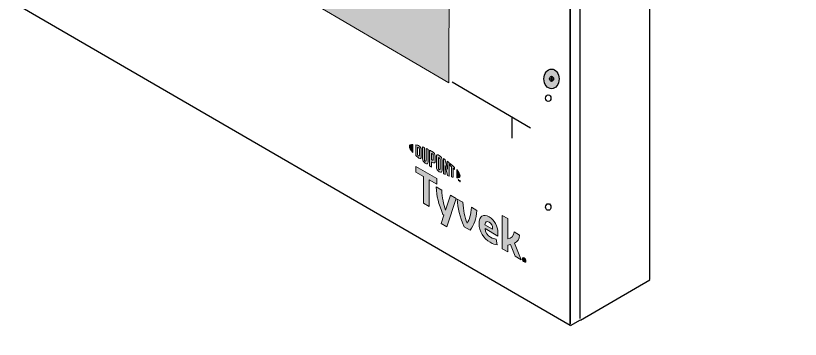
# Model space of a CAD drawing. Extents: x -1392 to 5791, y -3809 to 1722.
# Drawn here: x 4240.7 to 4621.2, y -3060.4 to -2903.6 of the extents above; entities that cross this region are included whole.
import ezdxf

# ---------------------------------------------------------------- set-up
doc = ezdxf.new("R2010")
doc.units = 0
doc.header["$MEASUREMENT"] = 0
for name, pattern in [('AI-Linetype-54', [27, 18, -9]), ('AI-Linetype-55', [13.504076, 9.002717, -4.501359]), ('AI-Linetype-56', [13.504076, 9.002717, -4.501359])]:
    doc.linetypes.add(name, pattern=pattern)
for name, color, linetype, lineweight in [('G-ANNO-TTLB', 7, 'Continuous', 0), ('No fasteners', 7, 'Continuous', 0), ('TYVEK', 7, 'Continuous', 0), ('WALL SCRATCH', 7, 'Continuous', 0), ('X-REF - TRACED', 7, 'Continuous', 0)]:
    doc.layers.add(name, color=color, linetype=linetype, lineweight=lineweight)

# ---------------------------------------------------------------- blocks, each defined once
blk = doc.blocks.new('Block_531')
at = {"layer": 'TYVEK', "color": 2, "lineweight": 25, "true_color": 0xffff00}
for points in [[(4313.33, -2927.31)], [(4427.76, -2992.14)]]:
    blk.add_lwpolyline(points, dxfattribs=at)
blk = doc.blocks.new('Block_532')
at = {"layer": 'TYVEK', "color": 1, "lineweight": 25, "true_color": 0xff0000}
for points in [[(4345.18, -2945.69)], [(4427.76, -2993.37)]]:
    blk.add_lwpolyline(points, dxfattribs=at)
blk = doc.blocks.new('Block_533')
at = {"layer": 'TYVEK', "color": 1, "lineweight": 25, "true_color": 0xff0000}
for points in [[(4294.62, -2907.53)], [(4294.62, -2923.96)]]:
    blk.add_lwpolyline(points, dxfattribs=at)
blk = doc.blocks.new('Block_534')
at = {"layer": 'TYVEK', "color": 1, "lineweight": 25, "true_color": 0xff0000}
for points in [[(4294.62, -2923.96)], [(4403.27, -2986.83)]]:
    blk.add_lwpolyline(points, dxfattribs=at)
blk = doc.blocks.new('Block_535')
at = {"layer": 'TYVEK', "color": 1, "lineweight": 25, "true_color": 0xff0000}
for points in [[(4345.18, -2945.69)], [(4427.76, -2993.37)]]:
    blk.add_lwpolyline(points, dxfattribs=at)
blk = doc.blocks.new('Block_536')
at = {"layer": 'TYVEK', "color": 18, "lineweight": 25, "true_color": 0x000000}
for points in [[(4400.98, -2805.53)], [(4400.98, -2976.97)]]:
    blk.add_lwpolyline(points, dxfattribs=at)
blk = doc.blocks.new('Block_537')
at = {"layer": 'TYVEK', "color": 4, "lineweight": 25, "true_color": 0x00ffff}
for points in [[(4365.73, -2932.46)], [(4427.78, -2968.23)]]:
    blk.add_lwpolyline(points, dxfattribs=at)
blk = doc.blocks.new('Block_538')
at = {"layer": 'TYVEK', "color": 4, "linetype": 'AI-Linetype-55', "lineweight": 25, "true_color": 0x00ffff}
blk.add_lwpolyline([(4448.73, -2980.02)], dxfattribs=at)
at = {"layer": 'TYVEK', "color": 4, "linetype": 'AI-Linetype-56', "lineweight": 25, "true_color": 0x00ffff}
blk.add_lwpolyline([(4427.78, -2991.99)], dxfattribs=at)
blk = doc.blocks.new('Block_539')
at = {"layer": 'TYVEK', "color": 4, "lineweight": 25, "true_color": 0x00ffff}
for points in [[(4365.73, -2932.46)], [(4345.42, -2944.07)]]:
    blk.add_lwpolyline(points, dxfattribs=at)
blk = doc.blocks.new('Block_540')
at = {"layer": 'TYVEK', "color": 4, "lineweight": 25, "true_color": 0x00ffff}
for points in [[(4453.9, -2968.25)], [(4453.9, -3001.68)]]:
    blk.add_lwpolyline(points, dxfattribs=at)
blk = doc.blocks.new('Block_542')
at = {"layer": 'TYVEK', "color": 4, "lineweight": 25, "true_color": 0x00ffff}
for points in [[(4313.53, -2927.13)], [(4427.78, -2991.99)]]:
    blk.add_lwpolyline(points, dxfattribs=at)
blk = doc.blocks.new('Block_543')
at = {"layer": 'TYVEK', "color": 2, "lineweight": 25, "true_color": 0xffff00}
for points in [[(4313.29, -2927.31)], [(4427.76, -2992.14)]]:
    blk.add_lwpolyline(points, dxfattribs=at)
blk = doc.blocks.new('Block_544')
at = {"layer": 'TYVEK', "color": 2, "lineweight": 25, "true_color": 0xffff00}
for points in [[(4318.21, -2924.52)], [(4427.46, -2987.6)]]:
    blk.add_lwpolyline(points, dxfattribs=at)
blk = doc.blocks.new('Block_545')
at = {"layer": 'TYVEK', "color": 1, "lineweight": 25, "true_color": 0xff0000}
for points in [[(4345.18, -2945.69)], [(4427.76, -2993.37)]]:
    blk.add_lwpolyline(points, dxfattribs=at)
blk = doc.blocks.new('Block_556')
at = {"layer": 'TYVEK', "true_color": 0x003b71, "transparency": 33554687}
h = blk.add_hatch(color=156, dxfattribs=at)
h.dxf.hatch_style = 2
edge = h.paths.add_edge_path()
edge.add_ellipse((4500.54, -2934.26), major_axis=(0, 4.78), ratio=0.766948, start_angle=0, end_angle=360)
at = {"layer": 'TYVEK', "color": 18, "lineweight": 25, "true_color": 0x000000}
for p, q in [((4500.54, -2932.99), (4500.54, -2935.46)), ((4499.56, -2934.23), (4501.51, -2934.23))]:
    blk.add_line(p, q, dxfattribs=at)
blk.add_lwpolyline([(4500.02, -2939.37)], dxfattribs=at)
for centre, major_axis, ratio in [((4500.54, -2934.26), (0, 4.78), 0.766948), ((4500.54, -2934.23), (0, 1.23), 0.788846)]:
    blk.add_ellipse(centre, major_axis=major_axis, ratio=ratio, dxfattribs=at)
blk = doc.blocks.new('Block_795')
at = {"layer": 'X-REF - TRACED', "true_color": 0x848484, "transparency": 33554687}
h = blk.add_hatch(color=252, dxfattribs=at)
h.dxf.hatch_style = 2
edge = h.paths.add_edge_path()
edge.add_spline(control_points=[(4431.62, -2966.95), (4431.62, -2967.67), (4432.23, -2968.7), (4433.3, -2969.9), (4433.3, -2969.9), (4433.3, -2965.96), (4433.3, -2965.96), (4432.23, -2965.92), (4431.62, -2966.23), (4431.62, -2966.95)], knot_values=[0, 0, 0, 0, 1, 1, 1, 2, 2, 2, 3, 3, 3, 3], degree=3, periodic=0)
h = blk.add_hatch(color=252, dxfattribs=at)
h.dxf.hatch_style = 2
edge = h.paths.add_edge_path()
edge.add_spline(control_points=[(4436.51, -2971.38), (4436.51, -2971.68), (4436.35, -2971.69), (4436.16, -2971.58), (4436.01, -2971.5), (4435.78, -2971.3), (4435.6, -2971.14), (4435.6, -2971.14), (4435.6, -2967.37), (4435.6, -2967.37), (4435.78, -2967.42), (4436.01, -2967.49), (4436.16, -2967.58), (4436.35, -2967.69), (4436.51, -2967.88), (4436.51, -2968.18), (4436.51, -2968.18), (4436.51, -2971.38), (4436.51, -2971.38)], knot_values=[0, 0, 0, 0, 1, 1, 1, 2, 2, 2, 3, 3, 3, 4, 4, 4, 5, 5, 5, 6, 6, 6, 6], degree=3, periodic=0)
edge = h.paths.add_edge_path()
edge.add_spline(control_points=[(4436.28, -2966.66), (4435.98, -2966.49), (4435.56, -2966.34), (4434.78, -2966.17), (4434.78, -2966.17), (4434.78, -2971.39), (4434.78, -2971.39), (4435.46, -2972.03), (4435.98, -2972.47), (4436.28, -2972.64), (4436.97, -2973.04), (4437.36, -2972.78), (4437.36, -2972.01), (4437.36, -2972.01), (4437.36, -2968.54), (4437.36, -2968.54), (4437.36, -2967.76), (4436.97, -2967.06), (4436.28, -2966.66)], knot_values=[0, 0, 0, 0, 1, 1, 1, 2, 2, 2, 3, 3, 3, 4, 4, 4, 5, 5, 5, 6, 6, 6, 6], degree=3, periodic=0)
h = blk.add_hatch(color=252, dxfattribs=at)
h.dxf.hatch_style = 2
edge = h.paths.add_edge_path()
edge.add_spline(control_points=[(4439.75, -2973.87), (4439.75, -2974.17), (4439.66, -2974.31), (4439.33, -2974.07), (4439.01, -2973.84), (4438.92, -2973.63), (4438.92, -2973.27), (4438.92, -2973.27), (4438.92, -2967.59), (4438.92, -2967.59), (4438.7, -2967.49), (4438.23, -2967.29), (4438.02, -2967.21), (4438.02, -2967.21), (4438.02, -2972.96), (4438.02, -2972.96), (4438.02, -2973.88), (4438.41, -2974.46), (4439.33, -2975.11), (4440.17, -2975.71), (4440.69, -2975.52), (4440.69, -2974.5), (4440.69, -2974.5), (4440.69, -2968.42), (4440.69, -2968.42), (4440.51, -2968.33), (4439.94, -2968.05), (4439.75, -2967.97), (4439.75, -2967.97), (4439.75, -2973.87), (4439.75, -2973.87)], knot_values=[0, 0, 0, 0, 1, 1, 1, 2, 2, 2, 3, 3, 3, 4, 4, 4, 5, 5, 5, 6, 6, 6, 7, 7, 7, 8, 8, 8, 9, 9, 9, 10, 10, 10, 10], degree=3, periodic=0)
h = blk.add_hatch(color=252, dxfattribs=at)
h.dxf.hatch_style = 2
edge = h.paths.add_edge_path()
edge.add_spline(control_points=[(4443.17, -2973.34), (4443.17, -2973.67), (4443.07, -2973.78), (4442.69, -2973.56), (4442.69, -2973.56), (4442.36, -2973.37), (4442.36, -2973.37), (4442.36, -2973.37), (4442.36, -2970.35), (4442.36, -2970.35), (4442.5, -2970.43), (4442.58, -2970.47), (4442.67, -2970.52), (4443.08, -2970.76), (4443.17, -2970.99), (4443.17, -2971.32), (4443.17, -2971.32), (4443.17, -2973.34), (4443.17, -2973.34)], knot_values=[0, 0, 0, 0, 1, 1, 1, 2, 2, 2, 3, 3, 3, 4, 4, 4, 5, 5, 5, 6, 6, 6, 6], degree=3, periodic=0)
edge = h.paths.add_edge_path()
edge.add_spline(control_points=[(4442.72, -2969.48), (4442.56, -2969.39), (4441.97, -2969.07), (4441.42, -2968.79), (4441.42, -2968.79), (4441.42, -2976.44), (4441.42, -2976.44), (4441.61, -2976.56), (4442.09, -2976.87), (4442.36, -2977.03), (4442.36, -2977.03), (4442.36, -2974.44), (4442.36, -2974.44), (4442.36, -2974.44), (4442.72, -2974.65), (4442.72, -2974.65), (4443.71, -2975.21), (4444.12, -2974.94), (4444.12, -2973.97), (4444.12, -2973.97), (4444.12, -2971.71), (4444.12, -2971.71), (4444.12, -2970.76), (4443.66, -2970.02), (4442.72, -2969.48)], knot_values=[0, 0, 0, 0, 1, 1, 1, 2, 2, 2, 3, 3, 3, 4, 4, 4, 5, 5, 5, 6, 6, 6, 7, 7, 7, 8, 8, 8, 8], degree=3, periodic=0)
h = blk.add_hatch(color=252, dxfattribs=at)
h.dxf.hatch_style = 2
edge = h.paths.add_edge_path()
edge.add_spline(control_points=[(4446.52, -2977.95), (4446.52, -2978.25), (4446.43, -2978.36), (4446.1, -2978.18), (4445.76, -2977.99), (4445.66, -2977.77), (4445.66, -2977.46), (4445.66, -2977.46), (4445.66, -2972.68), (4445.66, -2972.68), (4445.66, -2972.37), (4445.76, -2972.25), (4446.1, -2972.46), (4446.43, -2972.66), (4446.52, -2972.87), (4446.52, -2973.18), (4446.52, -2973.18), (4446.52, -2977.95), (4446.52, -2977.95)], knot_values=[0, 0, 0, 0, 1, 1, 1, 2, 2, 2, 3, 3, 3, 4, 4, 4, 5, 5, 5, 6, 6, 6, 6], degree=3, periodic=0)
edge = h.paths.add_edge_path()
edge.add_spline(control_points=[(4446.1, -2971.39), (4445.23, -2970.84), (4444.71, -2970.98), (4444.71, -2971.99), (4444.71, -2971.99), (4444.71, -2976.99), (4444.71, -2976.99), (4444.71, -2978.06), (4445.18, -2978.77), (4446.1, -2979.25), (4447, -2979.73), (4447.47, -2979.6), (4447.47, -2978.47), (4447.47, -2978.47), (4447.47, -2973.69), (4447.47, -2973.69), (4447.47, -2972.62), (4447.04, -2971.99), (4446.1, -2971.39)], knot_values=[0, 0, 0, 0, 1, 1, 1, 2, 2, 2, 3, 3, 3, 4, 4, 4, 5, 5, 5, 6, 6, 6, 6], degree=3, periodic=0)
h = blk.add_hatch(color=252, dxfattribs=at)
h.dxf.hatch_style = 2
edge = h.paths.add_edge_path()
edge.add_spline(control_points=[(4450.07, -2977.94), (4450.07, -2977.94), (4449.03, -2973.45), (4449.03, -2973.45), (4448.75, -2973.25), (4448.4, -2973.01), (4448.14, -2972.83), (4448.14, -2972.83), (4448.14, -2980.17), (4448.14, -2980.17), (4448.33, -2980.26), (4448.8, -2980.47), (4449.04, -2980.57), (4449.04, -2980.57), (4448.97, -2976.2), (4448.97, -2976.2), (4448.97, -2976.2), (4450.07, -2981), (4450.07, -2981), (4450.3, -2981.09), (4450.65, -2981.22), (4450.87, -2981.3), (4450.87, -2981.3), (4450.87, -2974.85), (4450.87, -2974.85), (4450.64, -2974.66), (4450.21, -2974.33), (4450.01, -2974.18), (4450.01, -2974.18), (4450.07, -2977.94), (4450.07, -2977.94)], knot_values=[0, 0, 0, 0, 1, 1, 1, 2, 2, 2, 3, 3, 3, 4, 4, 4, 5, 5, 5, 6, 6, 6, 7, 7, 7, 8, 8, 8, 9, 9, 9, 10, 10, 10, 10], degree=3, periodic=0)
h = blk.add_hatch(color=252, dxfattribs=at)
h.dxf.hatch_style = 2
edge = h.paths.add_edge_path()
edge.add_spline(control_points=[(4451.33, -2976.24), (4451.57, -2976.42), (4451.8, -2976.61), (4452.02, -2976.79), (4452.02, -2976.79), (4452.02, -2981.68), (4452.02, -2981.68), (4452.22, -2981.74), (4452.6, -2981.85), (4452.86, -2981.91), (4452.86, -2981.91), (4452.86, -2977.51), (4452.86, -2977.51), (4453.1, -2977.72), (4453.33, -2977.93), (4453.54, -2978.12), (4453.54, -2978.12), (4453.54, -2977.18), (4453.54, -2977.18), (4452.88, -2976.53), (4452.17, -2975.9), (4451.33, -2975.22), (4451.33, -2975.22), (4451.33, -2976.24), (4451.33, -2976.24)], knot_values=[0, 0, 0, 0, 1, 1, 1, 2, 2, 2, 3, 3, 3, 4, 4, 4, 5, 5, 5, 6, 6, 6, 7, 7, 7, 8, 8, 8, 8], degree=3, periodic=0)
h = blk.add_hatch(color=252, dxfattribs=at)
h.dxf.hatch_style = 2
edge = h.paths.add_edge_path()
edge.add_spline(control_points=[(4456.23, -2981.16), (4456.23, -2981.88), (4455.62, -2982.2), (4454.55, -2982.17), (4454.55, -2982.17), (4454.55, -2978.22), (4454.55, -2978.22), (4455.62, -2979.42), (4456.23, -2980.44), (4456.23, -2981.16)], knot_values=[0, 0, 0, 0, 1, 1, 1, 2, 2, 2, 3, 3, 3, 3], degree=3, periodic=0)
h = blk.add_hatch(color=252, dxfattribs=at)
h.dxf.hatch_style = 2
edge = h.paths.add_edge_path()
edge.add_spline(control_points=[(4455.73, -2983.24), (4455.73, -2983.24), (4455.83, -2983.3), (4455.83, -2983.3), (4455.83, -2983.3), (4455.98, -2983.66), (4455.98, -2983.66), (4455.98, -2983.66), (4456.13, -2983.47), (4456.13, -2983.47), (4456.13, -2983.47), (4456.23, -2983.53), (4456.23, -2983.53), (4456.23, -2983.53), (4456.23, -2984.1), (4456.23, -2984.1), (4456.23, -2984.1), (4456.14, -2984.05), (4456.14, -2984.05), (4456.14, -2984.05), (4456.14, -2983.64), (4456.14, -2983.64), (4456.14, -2983.64), (4455.99, -2983.82), (4455.99, -2983.82), (4455.99, -2983.82), (4455.98, -2983.82), (4455.98, -2983.82), (4455.98, -2983.82), (4455.82, -2983.46), (4455.82, -2983.46), (4455.82, -2983.46), (4455.82, -2983.86), (4455.82, -2983.86), (4455.82, -2983.86), (4455.73, -2983.81), (4455.73, -2983.81), (4455.73, -2983.81), (4455.73, -2983.24), (4455.73, -2983.24)], knot_values=[0, 0, 0, 0, 1, 1, 1, 2, 2, 2, 3, 3, 3, 4, 4, 4, 5, 5, 5, 6, 6, 6, 7, 7, 7, 8, 8, 8, 9, 9, 9, 10, 10, 10, 11, 11, 11, 12, 12, 12, 13, 13, 13, 13], degree=3, periodic=0)
edge = h.paths.add_edge_path()
edge.add_spline(control_points=[(4455.38, -2983.14), (4455.38, -2983.14), (4455.22, -2983.05), (4455.22, -2983.05), (4455.22, -2983.05), (4455.22, -2982.95), (4455.22, -2982.95), (4455.22, -2982.95), (4455.62, -2983.18), (4455.62, -2983.18), (4455.62, -2983.18), (4455.62, -2983.28), (4455.62, -2983.28), (4455.62, -2983.28), (4455.47, -2983.19), (4455.47, -2983.19), (4455.47, -2983.19), (4455.47, -2983.66), (4455.47, -2983.66), (4455.47, -2983.66), (4455.38, -2983.61), (4455.38, -2983.61), (4455.38, -2983.61), (4455.38, -2983.14), (4455.38, -2983.14)], knot_values=[0, 0, 0, 0, 1, 1, 1, 2, 2, 2, 3, 3, 3, 4, 4, 4, 5, 5, 5, 6, 6, 6, 7, 7, 7, 8, 8, 8, 8], degree=3, periodic=0)
at = {"layer": 'X-REF - TRACED'}
for points, knots in [([(4431.62, -2966.95), (4431.62, -2967.67), (4432.23, -2968.7), (4433.3, -2969.9), (4433.3, -2969.9), (4433.3, -2965.96), (4433.3, -2965.96), (4432.23, -2965.92), (4431.62, -2966.23), (4431.62, -2966.95)], [0, 0, 0, 0, 1, 1, 1, 2, 2, 2, 3, 3, 3, 3]), ([(4436.28, -2966.66), (4435.98, -2966.49), (4435.56, -2966.34), (4434.78, -2966.17), (4434.78, -2966.17), (4434.78, -2971.39), (4434.78, -2971.39), (4435.46, -2972.03), (4435.98, -2972.47), (4436.28, -2972.64), (4436.97, -2973.04), (4437.36, -2972.78), (4437.36, -2972.01), (4437.36, -2972.01), (4437.36, -2968.54), (4437.36, -2968.54), (4437.36, -2967.76), (4436.97, -2967.06), (4436.28, -2966.66)], [0, 0, 0, 0, 1, 1, 1, 2, 2, 2, 3, 3, 3, 4, 4, 4, 5, 5, 5, 6, 6, 6, 6]), ([(4439.75, -2973.87), (4439.75, -2974.17), (4439.66, -2974.31), (4439.33, -2974.07), (4439.01, -2973.84), (4438.92, -2973.63), (4438.92, -2973.27), (4438.92, -2973.27), (4438.92, -2967.59), (4438.92, -2967.59), (4438.7, -2967.49), (4438.23, -2967.29), (4438.02, -2967.21), (4438.02, -2967.21), (4438.02, -2972.96), (4438.02, -2972.96), (4438.02, -2973.88), (4438.41, -2974.46), (4439.33, -2975.11), (4440.17, -2975.71), (4440.69, -2975.52), (4440.69, -2974.5), (4440.69, -2974.5), (4440.69, -2968.42), (4440.69, -2968.42), (4440.51, -2968.33), (4439.94, -2968.05), (4439.75, -2967.97), (4439.75, -2967.97), (4439.75, -2973.87), (4439.75, -2973.87)], [0, 0, 0, 0, 1, 1, 1, 2, 2, 2, 3, 3, 3, 4, 4, 4, 5, 5, 5, 6, 6, 6, 7, 7, 7, 8, 8, 8, 9, 9, 9, 10, 10, 10, 10]), ([(4436.51, -2971.38), (4436.51, -2971.68), (4436.35, -2971.69), (4436.16, -2971.58), (4436.01, -2971.5), (4435.78, -2971.3), (4435.6, -2971.14), (4435.6, -2971.14), (4435.6, -2967.37), (4435.6, -2967.37), (4435.78, -2967.42), (4436.01, -2967.49), (4436.16, -2967.58), (4436.35, -2967.69), (4436.51, -2967.88), (4436.51, -2968.18), (4436.51, -2968.18), (4436.51, -2971.38), (4436.51, -2971.38)], [0, 0, 0, 0, 1, 1, 1, 2, 2, 2, 3, 3, 3, 4, 4, 4, 5, 5, 5, 6, 6, 6, 6]), ([(4442.72, -2969.48), (4442.56, -2969.39), (4441.97, -2969.07), (4441.42, -2968.79), (4441.42, -2968.79), (4441.42, -2976.44), (4441.42, -2976.44), (4441.61, -2976.56), (4442.09, -2976.87), (4442.36, -2977.03), (4442.36, -2977.03), (4442.36, -2974.44), (4442.36, -2974.44), (4442.36, -2974.44), (4442.72, -2974.65), (4442.72, -2974.65), (4443.71, -2975.21), (4444.12, -2974.94), (4444.12, -2973.97), (4444.12, -2973.97), (4444.12, -2971.71), (4444.12, -2971.71), (4444.12, -2970.76), (4443.66, -2970.02), (4442.72, -2969.48)], [0, 0, 0, 0, 1, 1, 1, 2, 2, 2, 3, 3, 3, 4, 4, 4, 5, 5, 5, 6, 6, 6, 7, 7, 7, 8, 8, 8, 8]), ([(4443.17, -2973.34), (4443.17, -2973.67), (4443.07, -2973.78), (4442.69, -2973.56), (4442.69, -2973.56), (4442.36, -2973.37), (4442.36, -2973.37), (4442.36, -2973.37), (4442.36, -2970.35), (4442.36, -2970.35), (4442.5, -2970.43), (4442.58, -2970.47), (4442.67, -2970.52), (4443.08, -2970.76), (4443.17, -2970.99), (4443.17, -2971.32), (4443.17, -2971.32), (4443.17, -2973.34), (4443.17, -2973.34)], [0, 0, 0, 0, 1, 1, 1, 2, 2, 2, 3, 3, 3, 4, 4, 4, 5, 5, 5, 6, 6, 6, 6]), ([(4446.1, -2971.39), (4445.23, -2970.84), (4444.71, -2970.98), (4444.71, -2971.99), (4444.71, -2971.99), (4444.71, -2976.99), (4444.71, -2976.99), (4444.71, -2978.06), (4445.18, -2978.77), (4446.1, -2979.25), (4447, -2979.73), (4447.47, -2979.6), (4447.47, -2978.47), (4447.47, -2978.47), (4447.47, -2973.69), (4447.47, -2973.69), (4447.47, -2972.62), (4447.04, -2971.99), (4446.1, -2971.39)], [0, 0, 0, 0, 1, 1, 1, 2, 2, 2, 3, 3, 3, 4, 4, 4, 5, 5, 5, 6, 6, 6, 6]), ([(4446.52, -2977.95), (4446.52, -2978.25), (4446.43, -2978.36), (4446.1, -2978.18), (4445.76, -2977.99), (4445.66, -2977.77), (4445.66, -2977.46), (4445.66, -2977.46), (4445.66, -2972.68), (4445.66, -2972.68), (4445.66, -2972.37), (4445.76, -2972.25), (4446.1, -2972.46), (4446.43, -2972.66), (4446.52, -2972.87), (4446.52, -2973.18), (4446.52, -2973.18), (4446.52, -2977.95), (4446.52, -2977.95)], [0, 0, 0, 0, 1, 1, 1, 2, 2, 2, 3, 3, 3, 4, 4, 4, 5, 5, 5, 6, 6, 6, 6]), ([(4450.07, -2977.94), (4450.07, -2977.94), (4449.03, -2973.45), (4449.03, -2973.45), (4448.75, -2973.25), (4448.4, -2973.01), (4448.14, -2972.83), (4448.14, -2972.83), (4448.14, -2980.17), (4448.14, -2980.17), (4448.33, -2980.26), (4448.8, -2980.47), (4449.04, -2980.57), (4449.04, -2980.57), (4448.97, -2976.2), (4448.97, -2976.2), (4448.97, -2976.2), (4450.07, -2981), (4450.07, -2981), (4450.3, -2981.09), (4450.65, -2981.22), (4450.87, -2981.3), (4450.87, -2981.3), (4450.87, -2974.85), (4450.87, -2974.85), (4450.64, -2974.66), (4450.21, -2974.33), (4450.01, -2974.18), (4450.01, -2974.18), (4450.07, -2977.94), (4450.07, -2977.94)], [0, 0, 0, 0, 1, 1, 1, 2, 2, 2, 3, 3, 3, 4, 4, 4, 5, 5, 5, 6, 6, 6, 7, 7, 7, 8, 8, 8, 9, 9, 9, 10, 10, 10, 10]), ([(4451.33, -2976.24), (4451.57, -2976.42), (4451.8, -2976.61), (4452.02, -2976.79), (4452.02, -2976.79), (4452.02, -2981.68), (4452.02, -2981.68), (4452.22, -2981.74), (4452.6, -2981.85), (4452.86, -2981.91), (4452.86, -2981.91), (4452.86, -2977.51), (4452.86, -2977.51), (4453.1, -2977.72), (4453.33, -2977.93), (4453.54, -2978.12), (4453.54, -2978.12), (4453.54, -2977.18), (4453.54, -2977.18), (4452.88, -2976.53), (4452.17, -2975.9), (4451.33, -2975.22), (4451.33, -2975.22), (4451.33, -2976.24), (4451.33, -2976.24)], [0, 0, 0, 0, 1, 1, 1, 2, 2, 2, 3, 3, 3, 4, 4, 4, 5, 5, 5, 6, 6, 6, 7, 7, 7, 8, 8, 8, 8]), ([(4456.23, -2981.16), (4456.23, -2981.88), (4455.62, -2982.2), (4454.55, -2982.17), (4454.55, -2982.17), (4454.55, -2978.22), (4454.55, -2978.22), (4455.62, -2979.42), (4456.23, -2980.44), (4456.23, -2981.16)], [0, 0, 0, 0, 1, 1, 1, 2, 2, 2, 3, 3, 3, 3]), ([(4455.38, -2983.14), (4455.38, -2983.14), (4455.22, -2983.05), (4455.22, -2983.05), (4455.22, -2983.05), (4455.22, -2982.95), (4455.22, -2982.95), (4455.22, -2982.95), (4455.62, -2983.18), (4455.62, -2983.18), (4455.62, -2983.18), (4455.62, -2983.28), (4455.62, -2983.28), (4455.62, -2983.28), (4455.47, -2983.19), (4455.47, -2983.19), (4455.47, -2983.19), (4455.47, -2983.66), (4455.47, -2983.66), (4455.47, -2983.66), (4455.38, -2983.61), (4455.38, -2983.61), (4455.38, -2983.61), (4455.38, -2983.14), (4455.38, -2983.14)], [0, 0, 0, 0, 1, 1, 1, 2, 2, 2, 3, 3, 3, 4, 4, 4, 5, 5, 5, 6, 6, 6, 7, 7, 7, 8, 8, 8, 8]), ([(4455.73, -2983.24), (4455.73, -2983.24), (4455.83, -2983.3), (4455.83, -2983.3), (4455.83, -2983.3), (4455.98, -2983.66), (4455.98, -2983.66), (4455.98, -2983.66), (4456.13, -2983.47), (4456.13, -2983.47), (4456.13, -2983.47), (4456.23, -2983.53), (4456.23, -2983.53), (4456.23, -2983.53), (4456.23, -2984.1), (4456.23, -2984.1), (4456.23, -2984.1), (4456.14, -2984.05), (4456.14, -2984.05), (4456.14, -2984.05), (4456.14, -2983.64), (4456.14, -2983.64), (4456.14, -2983.64), (4455.99, -2983.82), (4455.99, -2983.82), (4455.99, -2983.82), (4455.98, -2983.82), (4455.98, -2983.82), (4455.98, -2983.82), (4455.82, -2983.46), (4455.82, -2983.46), (4455.82, -2983.46), (4455.82, -2983.86), (4455.82, -2983.86), (4455.82, -2983.86), (4455.73, -2983.81), (4455.73, -2983.81), (4455.73, -2983.81), (4455.73, -2983.24), (4455.73, -2983.24)], [0, 0, 0, 0, 1, 1, 1, 2, 2, 2, 3, 3, 3, 4, 4, 4, 5, 5, 5, 6, 6, 6, 7, 7, 7, 8, 8, 8, 9, 9, 9, 10, 10, 10, 11, 11, 11, 12, 12, 12, 13, 13, 13, 13])]:
    blk.add_open_spline(points, degree=3, knots=knots, dxfattribs=at)
blk = doc.blocks.new('Block_799')
at = {"layer": 'X-REF - TRACED', "true_color": 0x848484, "transparency": 33554687}
h = blk.add_hatch(color=252, dxfattribs=at)
h.dxf.hatch_style = 2
h.paths.add_polyline_path([(4444.88, -2982.48), (4434.78, -2976.65), (4434.78, -2979.4), (4438.43, -2981.5), (4438.43, -2994.5), (4441.23, -2996.12), (4441.23, -2983.12), (4444.88, -2985.23)])
h = blk.add_hatch(color=252, dxfattribs=at)
h.dxf.hatch_style = 2
edge = h.paths.add_edge_path()
edge.add_spline(control_points=[(4461.67, -2996.43), (4461.49, -3000.17), (4460.75, -3002.35), (4459.59, -3004.22), (4458.47, -3001.04), (4457.75, -2998.01), (4457.53, -2994.04), (4457.53, -2994.04), (4454.8, -2992.46), (4454.8, -2992.46), (4455.1, -2997.15), (4455.98, -3000.56), (4458.1, -3005.86), (4458.1, -3005.86), (4461.1, -3007.59), (4461.1, -3007.59), (4463.14, -3004.7), (4463.98, -3002.28), (4464.38, -2997.99), (4464.38, -2997.99), (4461.67, -2996.43), (4461.67, -2996.43)], knot_values=[0, 0, 0, 0, 1, 1, 1, 2, 2, 2, 3, 3, 3, 4, 4, 4, 5, 5, 5, 6, 6, 6, 7, 7, 7, 7], degree=3, periodic=0)
h = blk.add_hatch(color=252, dxfattribs=at)
h.dxf.hatch_style = 2
edge = h.paths.add_edge_path()
edge.add_spline(control_points=[(4468.24, -3004.88), (4468.24, -3004.88), (4471.97, -3007.03), (4471.97, -3007.03), (4471.97, -3007.03), (4471.97, -3006.76), (4471.97, -3006.76), (4471.97, -3005.5), (4471.38, -3004.24), (4470.3, -3003.61), (4469.16, -3002.96), (4468.42, -3003.45), (4468.24, -3004.88)], knot_values=[0, 0, 0, 0, 1, 1, 1, 2, 2, 2, 3, 3, 3, 4, 4, 4, 4], degree=3, periodic=0)
edge = h.paths.add_edge_path()
edge.add_spline(control_points=[(4474.18, -3014.65), (4473.32, -3014.6), (4472.04, -3014.18), (4470.75, -3013.43), (4467.59, -3011.61), (4465.43, -3008.07), (4465.43, -3004.34), (4465.43, -3000.76), (4467.42, -2999.48), (4470.3, -3001.14), (4472.87, -3002.62), (4474.55, -3005.69), (4474.55, -3008.7), (4474.55, -3009.38), (4474.52, -3009.94), (4474.48, -3010.37), (4474.48, -3010.37), (4468.28, -3006.79), (4468.28, -3006.79), (4468.53, -3008.73), (4469.46, -3010.07), (4471.02, -3010.98), (4471.99, -3011.54), (4472.91, -3011.82), (4473.75, -3011.9), (4473.75, -3011.9), (4474.18, -3014.65), (4474.18, -3014.65)], knot_values=[0, 0, 0, 0, 1, 1, 1, 2, 2, 2, 3, 3, 3, 4, 4, 4, 5, 5, 5, 6, 6, 6, 7, 7, 7, 8, 8, 8, 9, 9, 9, 9], degree=3, periodic=0)
h = blk.add_hatch(color=252, dxfattribs=at)
h.dxf.hatch_style = 2
edge = h.paths.add_edge_path()
edge.add_spline(control_points=[(4482.58, -3013.85), (4482.58, -3013.85), (4485.83, -3021.87), (4485.83, -3021.87), (4485.83, -3021.87), (4482.89, -3020.17), (4482.89, -3020.17), (4482.89, -3020.17), (4480.64, -3014.48), (4480.64, -3014.48), (4480.22, -3014.58), (4479.79, -3014.67), (4479.32, -3014.74), (4479.32, -3014.74), (4479.32, -3018.11), (4479.32, -3018.11), (4479.32, -3018.11), (4476.61, -3016.55), (4476.61, -3016.55), (4476.61, -3016.55), (4476.61, -3000.42), (4476.61, -3000.42), (4476.61, -3000.42), (4479.32, -3001.83), (4479.32, -3001.83), (4479.32, -3001.83), (4479.32, -3011.75), (4479.32, -3011.75), (4481.16, -3011.44), (4482.07, -3010.39), (4482.38, -3008.39), (4482.38, -3008.39), (4485.07, -3009.94), (4485.07, -3009.94), (4485.01, -3011.84), (4484.15, -3013.07), (4482.58, -3013.85)], knot_values=[0, 0, 0, 0, 1, 1, 1, 2, 2, 2, 3, 3, 3, 4, 4, 4, 5, 5, 5, 6, 6, 6, 7, 7, 7, 8, 8, 8, 9, 9, 9, 10, 10, 10, 11, 11, 11, 12, 12, 12, 12], degree=3, periodic=0)
at = {"layer": 'X-REF - TRACED'}
blk.add_lwpolyline([(4444.88, -2982.48), (4434.78, -2976.65), (4434.78, -2979.4), (4438.43, -2981.5), (4438.43, -2994.5), (4441.23, -2996.12), (4441.23, -2983.12), (4444.88, -2985.23)], close=True, dxfattribs=at)
for points, knots in [([(4461.67, -2996.43), (4461.49, -3000.17), (4460.75, -3002.35), (4459.59, -3004.22), (4458.47, -3001.04), (4457.75, -2998.01), (4457.53, -2994.04), (4457.53, -2994.04), (4454.8, -2992.46), (4454.8, -2992.46), (4455.1, -2997.15), (4455.98, -3000.56), (4458.1, -3005.86), (4458.1, -3005.86), (4461.1, -3007.59), (4461.1, -3007.59), (4463.14, -3004.7), (4463.98, -3002.28), (4464.38, -2997.99), (4464.38, -2997.99), (4461.67, -2996.43), (4461.67, -2996.43)], [0, 0, 0, 0, 1, 1, 1, 2, 2, 2, 3, 3, 3, 4, 4, 4, 5, 5, 5, 6, 6, 6, 7, 7, 7, 7]), ([(4474.18, -3014.65), (4473.32, -3014.6), (4472.04, -3014.18), (4470.75, -3013.43), (4467.59, -3011.61), (4465.43, -3008.07), (4465.43, -3004.34), (4465.43, -3000.76), (4467.42, -2999.48), (4470.3, -3001.14), (4472.87, -3002.62), (4474.55, -3005.69), (4474.55, -3008.7), (4474.55, -3009.38), (4474.52, -3009.94), (4474.48, -3010.37), (4474.48, -3010.37), (4468.28, -3006.79), (4468.28, -3006.79), (4468.53, -3008.73), (4469.46, -3010.07), (4471.02, -3010.98), (4471.99, -3011.54), (4472.91, -3011.82), (4473.75, -3011.9), (4473.75, -3011.9), (4474.18, -3014.65), (4474.18, -3014.65)], [0, 0, 0, 0, 1, 1, 1, 2, 2, 2, 3, 3, 3, 4, 4, 4, 5, 5, 5, 6, 6, 6, 7, 7, 7, 8, 8, 8, 9, 9, 9, 9]), ([(4482.58, -3013.85), (4482.58, -3013.85), (4485.83, -3021.87), (4485.83, -3021.87), (4485.83, -3021.87), (4482.89, -3020.17), (4482.89, -3020.17), (4482.89, -3020.17), (4480.64, -3014.48), (4480.64, -3014.48), (4480.22, -3014.58), (4479.79, -3014.67), (4479.32, -3014.74), (4479.32, -3014.74), (4479.32, -3018.11), (4479.32, -3018.11), (4479.32, -3018.11), (4476.61, -3016.55), (4476.61, -3016.55), (4476.61, -3016.55), (4476.61, -3000.42), (4476.61, -3000.42), (4476.61, -3000.42), (4479.32, -3001.83), (4479.32, -3001.83), (4479.32, -3001.83), (4479.32, -3011.75), (4479.32, -3011.75), (4481.16, -3011.44), (4482.07, -3010.39), (4482.38, -3008.39), (4482.38, -3008.39), (4485.07, -3009.94), (4485.07, -3009.94), (4485.01, -3011.84), (4484.15, -3013.07), (4482.58, -3013.85)], [0, 0, 0, 0, 1, 1, 1, 2, 2, 2, 3, 3, 3, 4, 4, 4, 5, 5, 5, 6, 6, 6, 7, 7, 7, 8, 8, 8, 9, 9, 9, 10, 10, 10, 11, 11, 11, 12, 12, 12, 12]), ([(4468.24, -3004.88), (4468.24, -3004.88), (4471.97, -3007.03), (4471.97, -3007.03), (4471.97, -3007.03), (4471.97, -3006.76), (4471.97, -3006.76), (4471.97, -3005.5), (4471.38, -3004.24), (4470.3, -3003.61), (4469.16, -3002.96), (4468.42, -3003.45), (4468.24, -3004.88)], [0, 0, 0, 0, 1, 1, 1, 2, 2, 2, 3, 3, 3, 4, 4, 4, 4])]:
    blk.add_open_spline(points, degree=3, knots=knots, dxfattribs=at)
blk = doc.blocks.new('Block_798')
at = {"layer": 'X-REF - TRACED', "true_color": 0x848484, "transparency": 33554687}
h = blk.add_hatch(color=252, dxfattribs=at)
h.dxf.hatch_style = 2
edge = h.paths.add_edge_path()
edge.add_spline(control_points=[(4451.62, -2990.62), (4451.62, -2990.62), (4449.19, -2997.87), (4449.19, -2997.87), (4448.15, -2994.84), (4447.48, -2991.91), (4447.28, -2988.12), (4447.28, -2988.12), (4444.55, -2986.54), (4444.55, -2986.54), (4444.84, -2991.23), (4445.73, -2994.64), (4447.85, -2999.94), (4447.85, -2999.94), (4448.39, -3000.25), (4448.39, -3000.25), (4448.39, -3000.25), (4447, -3004.39), (4447, -3004.39), (4447, -3004.39), (4449.71, -3005.96), (4449.71, -3005.96), (4449.71, -3005.96), (4454.32, -2992.19), (4454.32, -2992.19), (4454.32, -2992.19), (4451.62, -2990.62), (4451.62, -2990.62)], knot_values=[0, 0, 0, 0, 1, 1, 1, 2, 2, 2, 3, 3, 3, 4, 4, 4, 5, 5, 5, 6, 6, 6, 7, 7, 7, 8, 8, 8, 9, 9, 9, 9], degree=3, periodic=0)
at = {"layer": 'X-REF - TRACED'}
blk.add_open_spline([(4451.62, -2990.62), (4451.62, -2990.62), (4449.19, -2997.87), (4449.19, -2997.87), (4448.15, -2994.84), (4447.48, -2991.91), (4447.28, -2988.12), (4447.28, -2988.12), (4444.55, -2986.54), (4444.55, -2986.54), (4444.84, -2991.23), (4445.73, -2994.64), (4447.85, -2999.94), (4447.85, -2999.94), (4448.39, -3000.25), (4448.39, -3000.25), (4448.39, -3000.25), (4447, -3004.39), (4447, -3004.39), (4447, -3004.39), (4449.71, -3005.96), (4449.71, -3005.96), (4449.71, -3005.96), (4454.32, -2992.19), (4454.32, -2992.19), (4454.32, -2992.19), (4451.62, -2990.62), (4451.62, -2990.62)], degree=3, knots=[0, 0, 0, 0, 1, 1, 1, 2, 2, 2, 3, 3, 3, 4, 4, 4, 5, 5, 5, 6, 6, 6, 7, 7, 7, 8, 8, 8, 9, 9, 9, 9], dxfattribs=at)
blk.add_blockref('Block_799', (0, 0), dxfattribs=at)
blk = doc.blocks.new('Block_800')
at = {"layer": 'X-REF - TRACED', "true_color": 0x848484, "transparency": 33554687}
h = blk.add_hatch(color=252, dxfattribs=at)
h.dxf.hatch_style = 2
edge = h.paths.add_edge_path()
edge.add_spline(control_points=[(4487.13, -3021.56), (4487.13, -3021.56), (4487.13, -3021.85), (4487.13, -3021.85), (4487.13, -3021.85), (4487.24, -3021.92), (4487.24, -3021.92), (4487.35, -3021.98), (4487.41, -3021.98), (4487.41, -3021.87), (4487.41, -3021.76), (4487.35, -3021.69), (4487.24, -3021.62), (4487.24, -3021.62), (4487.13, -3021.56), (4487.13, -3021.56)], knot_values=[0, 0, 0, 0, 1, 1, 1, 2, 2, 2, 3, 3, 3, 4, 4, 4, 5, 5, 5, 5], degree=3, periodic=0)
edge = h.paths.add_edge_path()
edge.add_spline(control_points=[(4486.94, -3021.26), (4486.94, -3021.26), (4487.24, -3021.44), (4487.24, -3021.44), (4487.48, -3021.57), (4487.6, -3021.77), (4487.6, -3021.97), (4487.6, -3022.12), (4487.54, -3022.19), (4487.42, -3022.17), (4487.48, -3022.33), (4487.56, -3022.5), (4487.66, -3022.69), (4487.66, -3022.69), (4487.43, -3022.56), (4487.43, -3022.56), (4487.35, -3022.39), (4487.28, -3022.24), (4487.23, -3022.09), (4487.23, -3022.09), (4487.13, -3022.04), (4487.13, -3022.04), (4487.13, -3022.04), (4487.13, -3022.39), (4487.13, -3022.39), (4487.13, -3022.39), (4486.94, -3022.28), (4486.94, -3022.28), (4486.94, -3022.28), (4486.94, -3021.26), (4486.94, -3021.26)], knot_values=[0, 0, 0, 0, 1, 1, 1, 2, 2, 2, 3, 3, 3, 4, 4, 4, 5, 5, 5, 6, 6, 6, 7, 7, 7, 8, 8, 8, 9, 9, 9, 10, 10, 10, 10], degree=3, periodic=0)
edge = h.paths.add_edge_path()
edge.add_spline(control_points=[(4487.25, -3021.18), (4486.83, -3020.93), (4486.58, -3021.08), (4486.58, -3021.58), (4486.58, -3022.09), (4486.83, -3022.51), (4487.25, -3022.76), (4487.68, -3023), (4487.92, -3022.87), (4487.92, -3022.36), (4487.92, -3021.85), (4487.68, -3021.42), (4487.25, -3021.18)], knot_values=[0, 0, 0, 0, 1, 1, 1, 2, 2, 2, 3, 3, 3, 4, 4, 4, 4], degree=3, periodic=0)
edge = h.paths.add_edge_path()
edge.add_spline(control_points=[(4487.25, -3020.98), (4487.78, -3021.28), (4488.13, -3021.87), (4488.13, -3022.47), (4488.13, -3023.08), (4487.78, -3023.26), (4487.25, -3022.96), (4486.72, -3022.65), (4486.38, -3022.07), (4486.38, -3021.47), (4486.38, -3020.86), (4486.73, -3020.67), (4487.25, -3020.98)], knot_values=[0, 0, 0, 0, 1, 1, 1, 2, 2, 2, 3, 3, 3, 4, 4, 4, 4], degree=3, periodic=0)
at = {"layer": 'X-REF - TRACED'}
for points, knots in [([(4487.25, -3020.98), (4487.78, -3021.28), (4488.13, -3021.87), (4488.13, -3022.47), (4488.13, -3023.08), (4487.78, -3023.26), (4487.25, -3022.96), (4486.72, -3022.65), (4486.38, -3022.07), (4486.38, -3021.47), (4486.38, -3020.86), (4486.73, -3020.67), (4487.25, -3020.98)], [0, 0, 0, 0, 1, 1, 1, 2, 2, 2, 3, 3, 3, 4, 4, 4, 4]), ([(4487.25, -3021.18), (4486.83, -3020.93), (4486.58, -3021.08), (4486.58, -3021.58), (4486.58, -3022.09), (4486.83, -3022.51), (4487.25, -3022.76), (4487.68, -3023), (4487.92, -3022.87), (4487.92, -3022.36), (4487.92, -3021.85), (4487.68, -3021.42), (4487.25, -3021.18)], [0, 0, 0, 0, 1, 1, 1, 2, 2, 2, 3, 3, 3, 4, 4, 4, 4]), ([(4486.94, -3021.26), (4486.94, -3021.26), (4487.24, -3021.44), (4487.24, -3021.44), (4487.48, -3021.57), (4487.6, -3021.77), (4487.6, -3021.97), (4487.6, -3022.12), (4487.54, -3022.19), (4487.42, -3022.17), (4487.48, -3022.33), (4487.56, -3022.5), (4487.66, -3022.69), (4487.66, -3022.69), (4487.43, -3022.56), (4487.43, -3022.56), (4487.35, -3022.39), (4487.28, -3022.24), (4487.23, -3022.09), (4487.23, -3022.09), (4487.13, -3022.04), (4487.13, -3022.04), (4487.13, -3022.04), (4487.13, -3022.39), (4487.13, -3022.39), (4487.13, -3022.39), (4486.94, -3022.28), (4486.94, -3022.28), (4486.94, -3022.28), (4486.94, -3021.26), (4486.94, -3021.26)], [0, 0, 0, 0, 1, 1, 1, 2, 2, 2, 3, 3, 3, 4, 4, 4, 5, 5, 5, 6, 6, 6, 7, 7, 7, 8, 8, 8, 9, 9, 9, 10, 10, 10, 10]), ([(4487.13, -3021.56), (4487.13, -3021.56), (4487.13, -3021.85), (4487.13, -3021.85), (4487.13, -3021.85), (4487.24, -3021.92), (4487.24, -3021.92), (4487.35, -3021.98), (4487.41, -3021.98), (4487.41, -3021.87), (4487.41, -3021.76), (4487.35, -3021.69), (4487.24, -3021.62), (4487.24, -3021.62), (4487.13, -3021.56), (4487.13, -3021.56)], [0, 0, 0, 0, 1, 1, 1, 2, 2, 2, 3, 3, 3, 4, 4, 4, 5, 5, 5, 5])]:
    blk.add_open_spline(points, degree=3, knots=knots, dxfattribs=at)
blk = doc.blocks.new('Block_797')
at = {"layer": 'X-REF - TRACED'}
for name in ['Block_798', 'Block_800']:
    blk.add_blockref(name, (0, 0), dxfattribs=at)
blk = doc.blocks.new('Block_796')
at = {"layer": 'X-REF - TRACED'}
blk.add_blockref('Block_797', (0, 0), dxfattribs=at)
blk = doc.blocks.new('Block_794')
at = {"layer": 'X-REF - TRACED'}
for name in ['Block_795', 'Block_796']:
    blk.add_blockref(name, (0, 0), dxfattribs=at)

msp = doc.modelspace()

# ---------------------------------------------------------------- hatches: boundary and pattern name
at = {"layer": 'G-ANNO-TTLB', "true_color": 0xff00ff, "transparency": 33554687}
h = msp.add_hatch(color=6, dxfattribs=at)
edge = h.paths.add_edge_path()
edge.add_spline(control_points=[(5472, -3692.6), (5472, -3692.6), (2542.48, -3692.6), (2542.48, -3692.6), (2542.48, -3692.6), (2542.48, -1235.6), (2542.48, -1235.6), (2542.48, -1235.6), (5472, -1235.6), (5472, -1235.6), (5472, -1235.6), (5472, -3692.6), (5472, -3692.6)], knot_values=[0, 0, 0, 0, 1, 1, 1, 2, 2, 2, 3, 3, 3, 4, 4, 4, 4], degree=3, periodic=0)
edge = h.paths.add_edge_path()
edge.add_spline(control_points=[(2551.48, -1244.6), (2551.48, -1244.6), (2551.48, -3683.6), (2551.48, -3683.6), (2551.48, -3683.6), (5463, -3683.6), (5463, -3683.6), (5463, -3683.6), (5463, -1244.6), (5463, -1244.6), (5463, -1244.6), (2551.48, -1244.6), (2551.48, -1244.6)], knot_values=[0, 0, 0, 0, 1, 1, 1, 2, 2, 2, 3, 3, 3, 4, 4, 4, 4], degree=3, periodic=0)
edge.add_line((2551.48, -1244.6), (2551.48, -1244.6))
at = {"layer": 'No fasteners', "true_color": 0x000000, "transparency": 33554503}
h = msp.add_hatch(color=18, dxfattribs=at)
h.dxf.hatch_style = 2
h.paths.add_polyline_path([(4451.51, -2670.59), (4306.72, -2584.32), (4306.8, -2851.7), (4450.78, -2936.24)])

# ---------------------------------------------------------------- linework, layer by layer
at = {"layer": 'G-ANNO-TTLB'}
for points in [[(5472, -3692.6), (5472, -3692.6), (2542.48, -3692.6), (2542.48, -3692.6), (2542.48, -3692.6), (2542.48, -1235.6), (2542.48, -1235.6), (2542.48, -1235.6), (5472, -1235.6), (5472, -1235.6), (5472, -1235.6), (5472, -3692.6), (5472, -3692.6)], [(2551.48, -1244.6), (2551.48, -1244.6), (2551.48, -3683.6), (2551.48, -3683.6), (2551.48, -3683.6), (5463, -3683.6), (5463, -3683.6), (5463, -3683.6), (5463, -1244.6), (5463, -1244.6), (5463, -1244.6), (2551.48, -1244.6), (2551.48, -1244.6)]]:
    msp.add_open_spline(points, degree=3, knots=[0, 0, 0, 0, 1, 1, 1, 2, 2, 2, 3, 3, 3, 4, 4, 4, 4], dxfattribs=at)
at = {"layer": 'No fasteners'}
msp.add_lwpolyline([(4451.51, -2670.59), (4306.72, -2584.32), (4306.8, -2851.7), (4450.78, -2936.24)], close=True, dxfattribs=at)
at = {"layer": 'TYVEK', "color": 18, "lineweight": 25, "true_color": 0x000000}
for p, q in [((4509.52, -2628.76), (4509.52, -3053.12)), ((4240.75, -2897.96), (4509.54, -3053.57))]:
    msp.add_line(p, q, dxfattribs=at)
at = {"layer": 'TYVEK', "color": 2, "lineweight": 25, "true_color": 0xffff00}
msp.add_line((4509.52, -3053.12), (4509.52, -2686.53), dxfattribs=at)
at = {"layer": 'TYVEK', "color": 1, "lineweight": 25, "true_color": 0xff0000}
for p, q in [((4452.32, -2935.73), (4490.39, -2958.02)), ((4481.35, -2952.66), (4481.35, -2962.92))]:
    msp.add_line(p, q, dxfattribs=at)
at = {"layer": 'TYVEK', "color": 33, "lineweight": 25, "true_color": 0xcc9966}
for points in [[(4318.21, -2924.52)], [(4427.76, -2972.65)]]:
    msp.add_lwpolyline(points, dxfattribs=at)
at = {"layer": 'TYVEK', "color": 4, "lineweight": 25, "true_color": 0x00ffff}
for points in [[(4313.53, -2927.13)], [(4392.64, -2953.57)], [(4463.31, -2972.87)], [(4394.99, -3000.33)]]:
    msp.add_lwpolyline(points, dxfattribs=at)
at = {"layer": 'TYVEK', "color": 1, "lineweight": 25, "true_color": 0xff0000}
for points in [[(4457, -2930.03)], [(4284.69, -2945.04)], [(4453.46, -2944.97)], [(4510.94, -2960.36)]]:
    msp.add_lwpolyline(points, dxfattribs=at)
at = {"layer": 'TYVEK', "color": 252, "linetype": 'AI-Linetype-54', "lineweight": 25, "true_color": 0x848484}
msp.add_lwpolyline([(4463.5, -2952.02)], dxfattribs=at)
at = {"layer": 'WALL SCRATCH', "color": 33, "lineweight": 25, "true_color": 0xcc9966}
for p, q in [((4548.16, -3031.48), (4548.16, -2607.11)), ((4548.15, -3031.81), (4514.53, -3051.37))]:
    msp.add_line(p, q, dxfattribs=at)
at = {"layer": 'WALL SCRATCH', "color": 2, "lineweight": 25, "true_color": 0xffff00}
for p, q in [((4509.45, -2628.49), (4509.45, -3052.85)), ((4514.4, -3050.32), (4514.4, -2625.96)), ((4514.39, -3051.12), (4509.58, -3053.9))]:
    msp.add_line(p, q, dxfattribs=at)
at = {"layer": 'WALL SCRATCH', "color": 252, "lineweight": 25, "true_color": 0x848484}
for centre in [(4498.98, -2943.6), (4498.98, -2996.33)]:
    msp.add_ellipse(centre, major_axis=(0, 1.59), ratio=0.812499, dxfattribs=at)

# ---------------------------------------------------------------- block references
at = {"layer": 'TYVEK'}
for name in ['Block_536', 'Block_533', 'Block_534', 'Block_544', 'Block_543', 'Block_531', 'Block_542', 'Block_539', 'Block_537', 'Block_556', 'Block_532', 'Block_535', 'Block_545', 'Block_540', 'Block_538']:
    msp.add_blockref(name, (0, 0), dxfattribs=at)
at = {"layer": 'X-REF - TRACED'}
msp.add_blockref('Block_794', (0, 0), dxfattribs=at)

doc.saveas('drawing.dxf')
